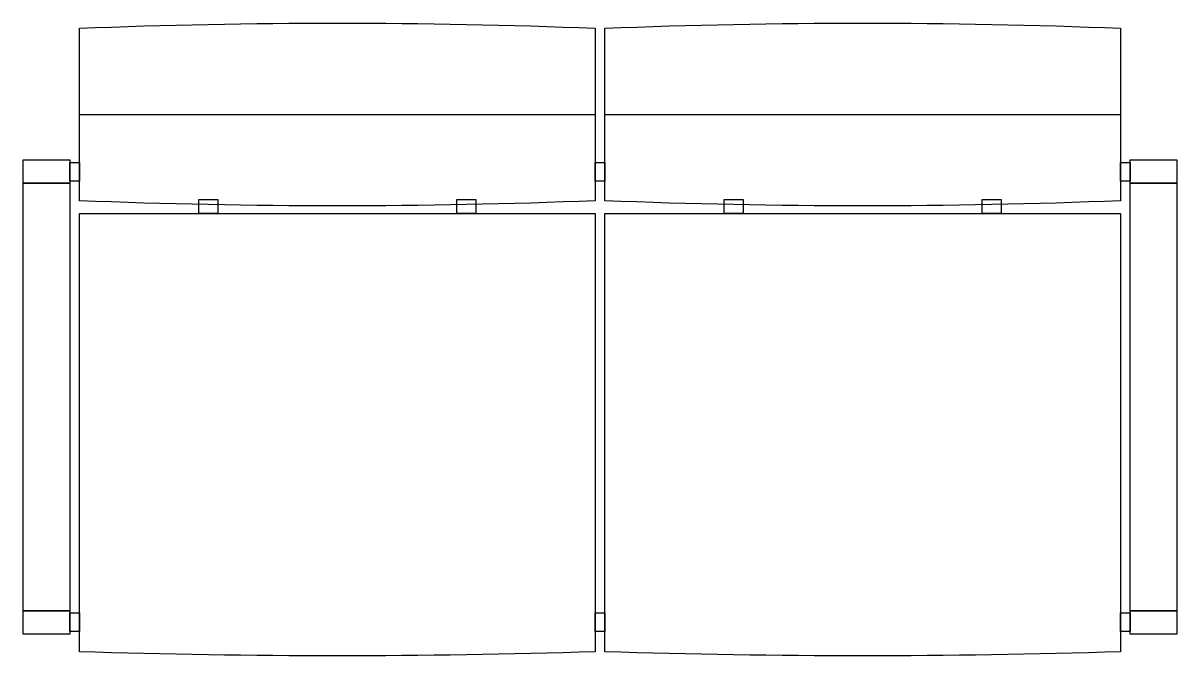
# Model space of a CAD drawing. Header units: millimetres. Extents: x -615 to 615, y -337 to 337.
import ezdxf

# ---------------------------------------------------------------- set-up
doc = ezdxf.new("R2010")
doc.units = ezdxf.units.MM
doc.header["$LTSCALE"] = 0.001

msp = doc.modelspace()

# ---------------------------------------------------------------- linework, layer by layer
for points in [[(-555, 331.8, -0.019979), (-5, 331.8), (-5, 147.9, -0.019979), (-555, 147.9), (-555, 331.8)], [(5, 331.8, -0.019979), (555, 331.8), (555, 147.9, -0.019979), (5, 147.9), (5, 331.8)], [(-555, 134.4), (-5, 134.4), (-5, -332.8, -0.016364), (-555, -332.8), (-555, 134.4)], [(5, 134.4), (555, 134.4), (555, -332.8, -0.016364), (5, -332.8), (5, 134.4)]]:
    msp.add_lwpolyline(points, format="xyb")
for points in [[(-555, 239.9), (-5, 239.9)], [(5, 239.9), (555, 239.9)], [(-615, 191.4), (-565, 191.4), (-565, 166.5), (-615, 166.5), (-615, 191.4)], [(-565, 188.7), (-555, 188.7), (-555, 168.7), (-565, 168.7), (-565, 188.7)], [(-5, 188.7), (5, 188.7), (5, 168.7), (-5, 168.7), (-5, 188.7)], [(555, 188.7), (565, 188.7), (565, 168.7), (555, 168.7), (555, 188.7)], [(565, 191.4), (615, 191.4), (615, 166.5), (565, 166.5), (565, 191.4)], [(-615, 166.5), (-565, 166.5), (-565, -289.1), (-615, -289.1), (-615, 166.5)], [(565, 166.5), (615, 166.5), (615, -289.1), (565, -289.1), (565, 166.5)], [(-427.5, 149.4), (-407.5, 149.4), (-407.5, 134.4), (-427.5, 134.4), (-427.5, 149.4)], [(-152.5, 149.4), (-132.5, 149.4), (-132.5, 134.4), (-152.5, 134.4), (-152.5, 149.4)], [(132.5, 149.4), (152.5, 149.4), (152.5, 134.4), (132.5, 134.4), (132.5, 149.4)], [(407.5, 149.4), (427.5, 149.4), (427.5, 134.4), (407.5, 134.4), (407.5, 149.4)], [(-615, -289.1), (-565, -289.1), (-565, -314), (-615, -314), (-615, -289.1)], [(-565, -291.3), (-555, -291.3), (-555, -311.3), (-565, -311.3), (-565, -291.3)], [(-5, -291.3), (5, -291.3), (5, -311.3), (-5, -311.3), (-5, -291.3)], [(555, -291.3), (565, -291.3), (565, -311.3), (555, -311.3), (555, -291.3)], [(565, -289.1), (615, -289.1), (615, -314), (565, -314), (565, -289.1)]]:
    msp.add_lwpolyline(points)

doc.saveas('drawing.dxf')
